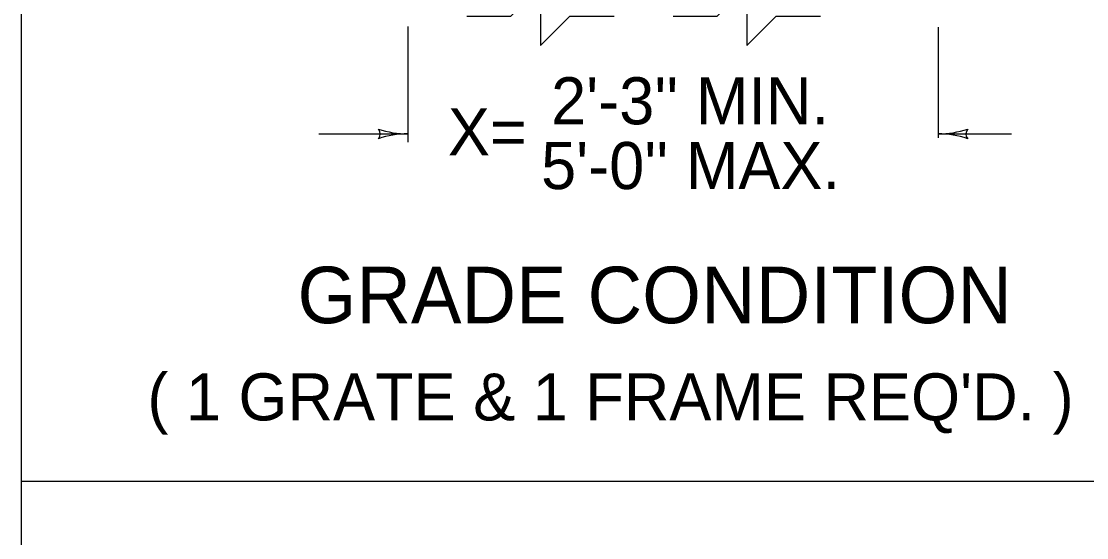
# Model space of a CAD drawing. Extents: x 1007 to 1035.5, y 1000.5 to 1021.5.
# Drawn here: x 1007 to 1011.52, y 1016.128 to 1018.321 of the extents above; entities that cross this region are included whole.
import ezdxf

# ---------------------------------------------------------------- set-up
doc = ezdxf.new("R2010")
doc.units = 0
for name, color, linetype in [('Level 1', 7, 'Continuous'), ('Level 10', 7, 'Continuous'), ('Level 11', 7, 'Continuous')]:
    doc.layers.add(name, color=color, linetype=linetype)

msp = doc.modelspace()

# ---------------------------------------------------------------- linework, layer by layer
at = {"layer": 'Level 1'}
for p, q in [((1008.64, 1018.299), (1008.64, 1017.8069)), ((1010.89, 1018.2963), (1010.89, 1017.8257)), ((1008.2623, 1017.8426), (1008.64, 1017.8426)), ((1010.89, 1017.8426), (1011.2003, 1017.8426))]:
    msp.add_line(p, q, dxfattribs=at)
for points in [[(1008.89, 1018.3426), (1009.0775, 1018.3426), (1009.2025, 1018.4676), (1009.2025, 1018.2176), (1009.3275, 1018.3426), (1009.515, 1018.3426)], [(1009.765, 1018.3426), (1009.9525, 1018.3426), (1010.0775, 1018.4676), (1010.0775, 1018.2175), (1010.2025, 1018.3426), (1010.39, 1018.3426)]]:
    msp.add_lwpolyline(points, dxfattribs=at)
for centre, radius, start, end in [((1008.4913, 1017.8426), 0.0313, 318.7746, 40.8913), ((1008.64, 1017.4516), 0.3909, 90, 108.6688), ((1008.64, 1018.2335), 0.3909, 251.3472, 269.9939), ((1008.64, 1017.4516), 0.3909, 89.9878, 90), ((1010.89, 1018.2335), 0.3909, 269.9878, 270), ((1010.89, 1018.2335), 0.3909, 270, 288.6688), ((1010.89, 1017.4516), 0.3909, 71.3472, 89.9939), ((1011.0386, 1017.8425), 0.0313, 138.7746, 220.8913)]:
    msp.add_arc(centre, radius, start, end, dxfattribs=at)
at = {"layer": 'Level 10'}
for p, q in [((1007, 1021.5), (1007, 1000.5)), ((1007, 1016.3674), (1021.25, 1016.3674))]:
    msp.add_line(p, q, dxfattribs=at)
at = {"layer": 'Level 11'}
msp.add_lwpolyline([(1007, 1000.5), (1035.5, 1000.5), (1035.5, 1021.5), (1007, 1021.5)], close=True, dxfattribs=at)

# ---------------------------------------------------------------- texts
at = {"layer": 'Level 1'}
for s, height, p in [("2'-3'' MIN.", 0.2, (1009.2478, 1017.8832)), ('X=', 0.2, (1008.8097, 1017.7517)), ("5'-0'' MAX.", 0.2, (1009.2053, 1017.6082)), ('GRADE CONDITION', 0.24, (1008.1718, 1017.0387)), ("( 1 GRATE & 1 FRAME REQ'D. )", 0.2, (1007.535, 1016.6258))]:
    msp.add_text(s, height=height, dxfattribs=at).set_placement(p)

doc.saveas('drawing.dxf')
